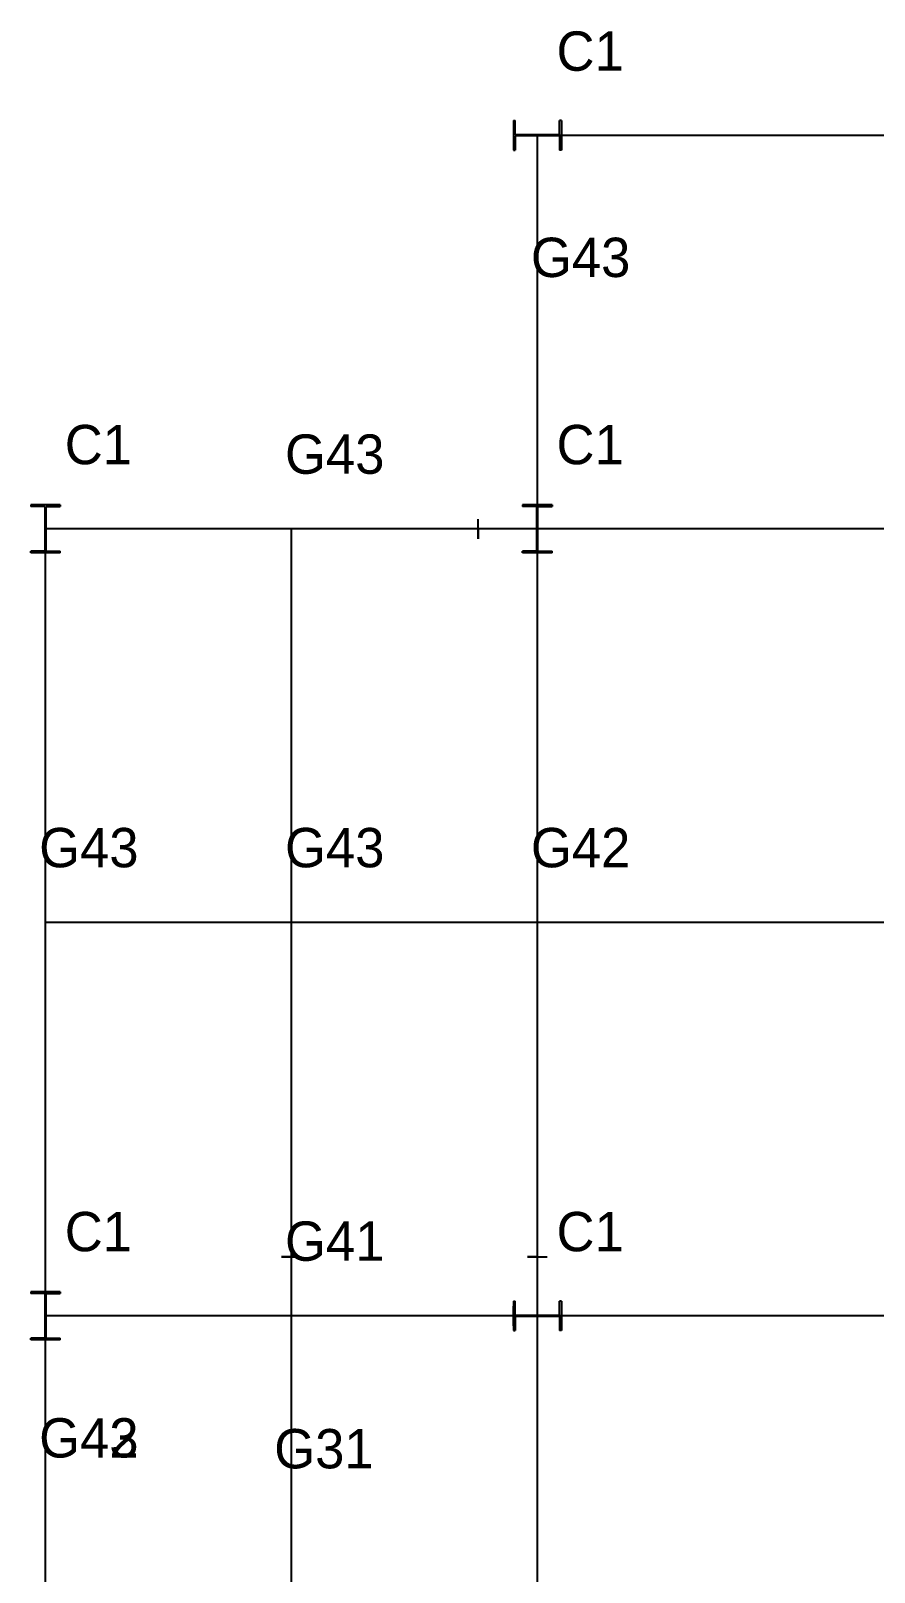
# Model space of a CAD drawing. Extents: x -150 to 68522, y -150 to 33063.
# Drawn here: x -150 to 8425, y 17395 to 33063 of the extents above; entities that cross this region are included whole.
import ezdxf
from ezdxf.enums import TextEntityAlignment as Align

# ---------------------------------------------------------------- set-up
doc = ezdxf.new("R2010")
doc.units = 0
doc.layers.get('0').update_dxf_attribs({"color": 2, "linetype": 'CONTINUOUS'})

msp = doc.modelspace()

# ---------------------------------------------------------------- linework, layer by layer
for p, q in [((5000, 28000), (5000, 32000)), ((12500, 32000), (5000, 32000)), ((5000, 32000), (5000, 32000, 3330)), ((12500, 32000, 3330), (5000, 32000, 3330)), ((5000, 28000, 3330), (5000, 32000, 3330)), ((5000, 32000, 3330), (5000, 32000, 6460)), ((5000, 32000, 6460), (5000, 32000, 9590)), ((12500, 32000, 6460), (5000, 32000, 6460)), ((5000, 28000, 6460), (5000, 32000, 6460)), ((12500, 32000, 9590), (5000, 32000, 9590)), ((5000, 28000, 9590), (5000, 32000, 9590)), ((5000, 28000), (0, 28000)), ((0, 28000), (0, 28000, 3330)), ((0, 24000), (0, 28000)), ((0, 20000, 3330), (0, 28000, 3330)), ((5000, 28000, 3330), (0, 28000, 3330)), ((0, 28000, 3330), (0, 28000, 6460)), ((0, 28000, 6460), (0, 28000, 9590)), ((0, 20000, 6460), (0, 28000, 6460)), ((5000, 28000, 6460), (0, 28000, 6460)), ((0, 20000, 9590), (0, 28000, 9590)), ((5000, 28000, 9590), (0, 28000, 9590)), ((2500, 20000, 3330), (2500, 28000, 3330)), ((2500, 20000, 6460), (2500, 28000, 6460)), ((2500, 20000, 9590), (2500, 28000, 9590)), ((12500, 28000), (5000, 28000)), ((5000, 28000), (5000, 28000, 3330)), ((5000, 24000), (5000, 28000)), ((12500, 28000, 3330), (5000, 28000, 3330)), ((5000, 20000, 3330), (5000, 28000, 3330)), ((5000, 28000, 3330), (5000, 28000, 6460)), ((5000, 28000, 6460), (5000, 28000, 9590)), ((12500, 28000, 6460), (5000, 28000, 6460)), ((5000, 20000, 6460), (5000, 28000, 6460)), ((12500, 28000, 9590), (5000, 28000, 9590)), ((5000, 20000, 9590), (5000, 28000, 9590)), ((0, 20000), (0, 24000)), ((5000, 24000), (0, 24000)), ((5000, 20000), (5000, 24000)), ((12500, 24000), (5000, 24000)), ((0, 16000), (0, 20000)), ((5000, 20000), (0, 20000)), ((0, 20000), (0, 20000, 3330)), ((0, 16000, 3330), (0, 20000, 3330)), ((5000, 20000, 3330), (0, 20000, 3330)), ((0, 20000, 3330), (0, 20000, 6460)), ((0, 20000, 6460), (0, 20000, 9590)), ((0, 16000, 6460), (0, 20000, 6460)), ((5000, 20000, 6460), (0, 20000, 6460)), ((0, 16000, 9590), (0, 20000, 9590)), ((5000, 20000, 9590), (0, 20000, 9590)), ((2500, 16000, 3330), (2500, 20000, 3330)), ((2500, 16000, 6460), (2500, 20000, 6460)), ((2500, 16000, 9590), (2500, 20000, 9590)), ((5000, 16000), (5000, 20000)), ((12500, 20000), (5000, 20000)), ((5000, 20000), (5000, 20000, 3330)), ((12500, 20000, 3330), (5000, 20000, 3330)), ((5000, 12000, 3330), (5000, 20000, 3330)), ((5000, 20000, 3330), (5000, 20000, 6460)), ((5000, 20000, 6460), (5000, 20000, 9590)), ((12500, 20000, 6460), (5000, 20000, 6460)), ((5000, 12000, 6460), (5000, 20000, 6460)), ((12500, 20000, 9590), (5000, 20000, 9590)), ((5000, 12000, 9590), (5000, 20000, 9590))]:
    msp.add_line(p, q)
at = {"layer": 'C1'}
for p, q in [((4756, 32150), (4756, 31850)), ((4756, 32150), (4774, 32150)), ((4756, 32150, 3330), (4756, 31850, 3330)), ((4756, 32150, 3330), (4774, 32150, 3330)), ((4756, 32150, 6460), (4756, 31850, 6460)), ((4756, 32150, 6460), (4774, 32150, 6460)), ((4774, 32005.5), (4774, 32150)), ((4774, 32005.5, 3330), (4774, 32150, 3330)), ((4774, 32005.5, 6460), (4774, 32150, 6460)), ((5226, 32005.5), (5226, 32150)), ((5244, 32150), (5226, 32150)), ((5226, 32005.5, 3330), (5226, 32150, 3330)), ((5244, 32150, 3330), (5226, 32150, 3330)), ((5226, 32005.5, 6460), (5226, 32150, 6460)), ((5244, 32150, 6460), (5226, 32150, 6460)), ((5244, 32150), (5244, 31850)), ((5244, 32150, 3330), (5244, 31850, 3330)), ((5244, 32150, 6460), (5244, 31850, 6460)), ((5226, 32005.5), (4774, 32005.5)), ((4774, 32005.5), (4774, 32005.5)), ((4774, 32005.5), (4774, 32005.5)), ((4774, 32005.5), (4774, 32005.5)), ((5226, 32005.5, 3330), (4774, 32005.5, 3330)), ((4774, 32005.5, 3330), (4774, 32005.5, 3330)), ((4774, 32005.5, 3330), (4774, 32005.5, 3330)), ((4774, 32005.5, 3330), (4774, 32005.5, 3330)), ((5226, 32005.5, 6460), (4774, 32005.5, 6460)), ((4774, 32005.5, 6460), (4774, 32005.5, 6460)), ((4774, 32005.5, 6460), (4774, 32005.5, 6460)), ((4774, 32005.5, 6460), (4774, 32005.5, 6460)), ((5226, 31994.5), (4774, 31994.5)), ((4774, 31994.5), (4774, 31994.5)), ((4774, 31994.5), (4774, 31994.5)), ((4774, 31994.5), (4774, 31994.5)), ((4774, 31994.5), (4774, 31850)), ((5226, 31994.5, 3330), (4774, 31994.5, 3330)), ((4774, 31994.5, 3330), (4774, 31994.5, 3330)), ((4774, 31994.5, 3330), (4774, 31994.5, 3330)), ((4774, 31994.5, 3330), (4774, 31994.5, 3330)), ((4774, 31994.5, 3330), (4774, 31850, 3330)), ((5226, 31994.5, 6460), (4774, 31994.5, 6460)), ((4774, 31994.5, 6460), (4774, 31994.5, 6460)), ((4774, 31994.5, 6460), (4774, 31994.5, 6460)), ((4774, 31994.5, 6460), (4774, 31994.5, 6460)), ((4774, 31994.5, 6460), (4774, 31850, 6460)), ((5226, 32005.5), (5226, 32005.5)), ((5226, 32005.5), (5226, 32005.5)), ((5226, 32005.5), (5226, 32005.5)), ((5226, 32005.5, 3330), (5226, 32005.5, 3330)), ((5226, 32005.5, 3330), (5226, 32005.5, 3330)), ((5226, 32005.5, 3330), (5226, 32005.5, 3330)), ((5226, 32005.5, 6460), (5226, 32005.5, 6460)), ((5226, 32005.5, 6460), (5226, 32005.5, 6460)), ((5226, 32005.5, 6460), (5226, 32005.5, 6460)), ((5226, 31994.5), (5226, 31994.5)), ((5226, 31994.5), (5226, 31994.5)), ((5226, 31994.5), (5226, 31994.5)), ((5226, 31994.5), (5226, 31850)), ((5226, 31994.5, 3330), (5226, 31994.5, 3330)), ((5226, 31994.5, 3330), (5226, 31994.5, 3330)), ((5226, 31994.5, 3330), (5226, 31994.5, 3330)), ((5226, 31994.5, 3330), (5226, 31850, 3330)), ((5226, 31994.5, 6460), (5226, 31994.5, 6460)), ((5226, 31994.5, 6460), (5226, 31994.5, 6460)), ((5226, 31994.5, 6460), (5226, 31994.5, 6460)), ((5226, 31994.5, 6460), (5226, 31850, 6460)), ((4756, 31850), (4774, 31850)), ((4756, 31850, 3330), (4774, 31850, 3330)), ((4756, 31850, 6460), (4774, 31850, 6460)), ((5244, 31850), (5226, 31850)), ((5244, 31850, 3330), (5226, 31850, 3330)), ((5244, 31850, 6460), (5226, 31850, 6460)), ((150, 28244), (-150, 28244)), ((-150, 28244), (-150, 28226)), ((150, 28244, 3330), (-150, 28244, 3330)), ((-150, 28244, 3330), (-150, 28226, 3330)), ((150, 28244, 6460), (-150, 28244, 6460)), ((-150, 28244, 6460), (-150, 28226, 6460)), ((-5.5, 28226), (-150, 28226)), ((-5.5, 28226, 3330), (-150, 28226, 3330)), ((-5.5, 28226, 6460), (-150, 28226, 6460)), ((-5.5, 27774), (-5.5, 28226)), ((-5.5, 28226), (-5.5, 28226)), ((-5.5, 28226), (-5.5, 28226)), ((-5.5, 28226), (-5.5, 28226)), ((-5.5, 27774, 3330), (-5.5, 28226, 3330)), ((-5.5, 28226, 3330), (-5.5, 28226, 3330)), ((-5.5, 28226, 3330), (-5.5, 28226, 3330)), ((-5.5, 28226, 3330), (-5.5, 28226, 3330)), ((-5.5, 27774, 6460), (-5.5, 28226, 6460)), ((-5.5, 28226, 6460), (-5.5, 28226, 6460)), ((-5.5, 28226, 6460), (-5.5, 28226, 6460)), ((-5.5, 28226, 6460), (-5.5, 28226, 6460)), ((5.5, 27774), (5.5, 28226)), ((5.5, 28226), (5.5, 28226)), ((5.5, 28226), (5.5, 28226)), ((5.5, 28226), (5.5, 28226)), ((5.5, 28226), (150, 28226)), ((5.5, 27774, 3330), (5.5, 28226, 3330)), ((5.5, 28226, 3330), (5.5, 28226, 3330)), ((5.5, 28226, 3330), (5.5, 28226, 3330)), ((5.5, 28226, 3330), (5.5, 28226, 3330)), ((5.5, 28226, 3330), (150, 28226, 3330)), ((5.5, 27774, 6460), (5.5, 28226, 6460)), ((5.5, 28226, 6460), (5.5, 28226, 6460)), ((5.5, 28226, 6460), (5.5, 28226, 6460)), ((5.5, 28226, 6460), (5.5, 28226, 6460)), ((5.5, 28226, 6460), (150, 28226, 6460)), ((150, 28244), (150, 28226)), ((150, 28244, 3330), (150, 28226, 3330)), ((150, 28244, 6460), (150, 28226, 6460)), ((5150, 28244), (4850, 28244)), ((4850, 28244), (4850, 28226)), ((5150, 28244, 3330), (4850, 28244, 3330)), ((4850, 28244, 3330), (4850, 28226, 3330)), ((5150, 28244, 6460), (4850, 28244, 6460)), ((4850, 28244, 6460), (4850, 28226, 6460)), ((4994.5, 28226), (4850, 28226)), ((4994.5, 28226, 3330), (4850, 28226, 3330)), ((4994.5, 28226, 6460), (4850, 28226, 6460)), ((4994.5, 27774), (4994.5, 28226)), ((4994.5, 28226), (4994.5, 28226)), ((4994.5, 28226), (4994.5, 28226)), ((4994.5, 28226), (4994.5, 28226)), ((4994.5, 27774, 3330), (4994.5, 28226, 3330)), ((4994.5, 28226, 3330), (4994.5, 28226, 3330)), ((4994.5, 28226, 3330), (4994.5, 28226, 3330)), ((4994.5, 28226, 3330), (4994.5, 28226, 3330)), ((4994.5, 27774, 6460), (4994.5, 28226, 6460)), ((4994.5, 28226, 6460), (4994.5, 28226, 6460)), ((4994.5, 28226, 6460), (4994.5, 28226, 6460)), ((4994.5, 28226, 6460), (4994.5, 28226, 6460)), ((5005.5, 27774), (5005.5, 28226)), ((5005.5, 28226), (5005.5, 28226)), ((5005.5, 28226), (5005.5, 28226)), ((5005.5, 28226), (5005.5, 28226)), ((5005.5, 28226), (5150, 28226)), ((5005.5, 27774, 3330), (5005.5, 28226, 3330)), ((5005.5, 28226, 3330), (5005.5, 28226, 3330)), ((5005.5, 28226, 3330), (5005.5, 28226, 3330)), ((5005.5, 28226, 3330), (5005.5, 28226, 3330)), ((5005.5, 28226, 3330), (5150, 28226, 3330)), ((5005.5, 27774, 6460), (5005.5, 28226, 6460)), ((5005.5, 28226, 6460), (5005.5, 28226, 6460)), ((5005.5, 28226, 6460), (5005.5, 28226, 6460)), ((5005.5, 28226, 6460), (5005.5, 28226, 6460)), ((5005.5, 28226, 6460), (5150, 28226, 6460)), ((5150, 28244), (5150, 28226)), ((5150, 28244, 3330), (5150, 28226, 3330)), ((5150, 28244, 6460), (5150, 28226, 6460)), ((-5.5, 27774), (-150, 27774)), ((-150, 27756), (-150, 27774)), ((-5.5, 27774, 3330), (-150, 27774, 3330)), ((-150, 27756, 3330), (-150, 27774, 3330)), ((-5.5, 27774, 6460), (-150, 27774, 6460)), ((-150, 27756, 6460), (-150, 27774, 6460)), ((150, 27756), (-150, 27756)), ((150, 27756, 3330), (-150, 27756, 3330)), ((150, 27756, 6460), (-150, 27756, 6460)), ((-5.5, 27774), (-5.5, 27774)), ((-5.5, 27774), (-5.5, 27774)), ((-5.5, 27774), (-5.5, 27774)), ((-5.5, 27774, 3330), (-5.5, 27774, 3330)), ((-5.5, 27774, 3330), (-5.5, 27774, 3330)), ((-5.5, 27774, 3330), (-5.5, 27774, 3330)), ((-5.5, 27774, 6460), (-5.5, 27774, 6460)), ((-5.5, 27774, 6460), (-5.5, 27774, 6460)), ((-5.5, 27774, 6460), (-5.5, 27774, 6460)), ((5.5, 27774), (5.5, 27774)), ((5.5, 27774), (5.5, 27774)), ((5.5, 27774), (5.5, 27774)), ((5.5, 27774), (150, 27774)), ((5.5, 27774, 3330), (5.5, 27774, 3330)), ((5.5, 27774, 3330), (5.5, 27774, 3330)), ((5.5, 27774, 3330), (5.5, 27774, 3330)), ((5.5, 27774, 3330), (150, 27774, 3330)), ((5.5, 27774, 6460), (5.5, 27774, 6460)), ((5.5, 27774, 6460), (5.5, 27774, 6460)), ((5.5, 27774, 6460), (5.5, 27774, 6460)), ((5.5, 27774, 6460), (150, 27774, 6460)), ((150, 27756), (150, 27774)), ((150, 27756, 3330), (150, 27774, 3330)), ((150, 27756, 6460), (150, 27774, 6460)), ((4994.5, 27774), (4850, 27774)), ((4850, 27756), (4850, 27774)), ((4994.5, 27774, 3330), (4850, 27774, 3330)), ((4850, 27756, 3330), (4850, 27774, 3330)), ((4994.5, 27774, 6460), (4850, 27774, 6460)), ((4850, 27756, 6460), (4850, 27774, 6460)), ((5150, 27756), (4850, 27756)), ((5150, 27756, 3330), (4850, 27756, 3330)), ((5150, 27756, 6460), (4850, 27756, 6460)), ((4994.5, 27774), (4994.5, 27774)), ((4994.5, 27774), (4994.5, 27774)), ((4994.5, 27774), (4994.5, 27774)), ((4994.5, 27774, 3330), (4994.5, 27774, 3330)), ((4994.5, 27774, 3330), (4994.5, 27774, 3330)), ((4994.5, 27774, 3330), (4994.5, 27774, 3330)), ((4994.5, 27774, 6460), (4994.5, 27774, 6460)), ((4994.5, 27774, 6460), (4994.5, 27774, 6460)), ((4994.5, 27774, 6460), (4994.5, 27774, 6460)), ((5005.5, 27774), (5005.5, 27774)), ((5005.5, 27774), (5005.5, 27774)), ((5005.5, 27774), (5005.5, 27774)), ((5005.5, 27774), (5150, 27774)), ((5005.5, 27774, 3330), (5005.5, 27774, 3330)), ((5005.5, 27774, 3330), (5005.5, 27774, 3330)), ((5005.5, 27774, 3330), (5005.5, 27774, 3330)), ((5005.5, 27774, 3330), (5150, 27774, 3330)), ((5005.5, 27774, 6460), (5005.5, 27774, 6460)), ((5005.5, 27774, 6460), (5005.5, 27774, 6460)), ((5005.5, 27774, 6460), (5005.5, 27774, 6460)), ((5005.5, 27774, 6460), (5150, 27774, 6460)), ((5150, 27756), (5150, 27774)), ((5150, 27756, 3330), (5150, 27774, 3330)), ((5150, 27756, 6460), (5150, 27774, 6460)), ((150, 20244), (-150, 20244)), ((-150, 20244), (-150, 20226)), ((150, 20244, 3330), (-150, 20244, 3330)), ((-150, 20244, 3330), (-150, 20226, 3330)), ((150, 20244, 6460), (-150, 20244, 6460)), ((-150, 20244, 6460), (-150, 20226, 6460)), ((-5.5, 20226), (-150, 20226)), ((-5.5, 20226, 3330), (-150, 20226, 3330)), ((-5.5, 20226, 6460), (-150, 20226, 6460)), ((-5.5, 19774), (-5.5, 20226)), ((-5.5, 20226), (-5.5, 20226)), ((-5.5, 20226), (-5.5, 20226)), ((-5.5, 20226), (-5.5, 20226)), ((-5.5, 19774, 3330), (-5.5, 20226, 3330)), ((-5.5, 20226, 3330), (-5.5, 20226, 3330)), ((-5.5, 20226, 3330), (-5.5, 20226, 3330)), ((-5.5, 20226, 3330), (-5.5, 20226, 3330)), ((-5.5, 19774, 6460), (-5.5, 20226, 6460)), ((-5.5, 20226, 6460), (-5.5, 20226, 6460)), ((-5.5, 20226, 6460), (-5.5, 20226, 6460)), ((-5.5, 20226, 6460), (-5.5, 20226, 6460)), ((5.5, 19774), (5.5, 20226)), ((5.5, 20226), (5.5, 20226)), ((5.5, 20226), (5.5, 20226)), ((5.5, 20226), (5.5, 20226)), ((5.5, 20226), (150, 20226)), ((5.5, 19774, 3330), (5.5, 20226, 3330)), ((5.5, 20226, 3330), (5.5, 20226, 3330)), ((5.5, 20226, 3330), (5.5, 20226, 3330)), ((5.5, 20226, 3330), (5.5, 20226, 3330)), ((5.5, 20226, 3330), (150, 20226, 3330)), ((5.5, 19774, 6460), (5.5, 20226, 6460)), ((5.5, 20226, 6460), (5.5, 20226, 6460)), ((5.5, 20226, 6460), (5.5, 20226, 6460)), ((5.5, 20226, 6460), (5.5, 20226, 6460)), ((5.5, 20226, 6460), (150, 20226, 6460)), ((150, 20244), (150, 20226)), ((150, 20244, 3330), (150, 20226, 3330)), ((150, 20244, 6460), (150, 20226, 6460)), ((4756, 20150), (4756, 19850)), ((4756, 20150), (4774, 20150)), ((4756, 20150, 3330), (4756, 19850, 3330)), ((4756, 20150, 3330), (4774, 20150, 3330)), ((4756, 20150, 6460), (4756, 19850, 6460)), ((4756, 20150, 6460), (4774, 20150, 6460)), ((4774, 20005.5), (4774, 20150)), ((4774, 20005.5, 3330), (4774, 20150, 3330)), ((4774, 20005.5, 6460), (4774, 20150, 6460)), ((5226, 20005.5), (5226, 20150)), ((5244, 20150), (5226, 20150)), ((5226, 20005.5, 3330), (5226, 20150, 3330)), ((5244, 20150, 3330), (5226, 20150, 3330)), ((5226, 20005.5, 6460), (5226, 20150, 6460)), ((5244, 20150, 6460), (5226, 20150, 6460)), ((5244, 20150), (5244, 19850)), ((5244, 20150, 3330), (5244, 19850, 3330)), ((5244, 20150, 6460), (5244, 19850, 6460)), ((5226, 20005.5), (4774, 20005.5)), ((4774, 20005.5), (4774, 20005.5)), ((4774, 20005.5), (4774, 20005.5)), ((4774, 20005.5), (4774, 20005.5)), ((5226, 20005.5, 3330), (4774, 20005.5, 3330)), ((4774, 20005.5, 3330), (4774, 20005.5, 3330)), ((4774, 20005.5, 3330), (4774, 20005.5, 3330)), ((4774, 20005.5, 3330), (4774, 20005.5, 3330)), ((5226, 20005.5, 6460), (4774, 20005.5, 6460)), ((4774, 20005.5, 6460), (4774, 20005.5, 6460)), ((4774, 20005.5, 6460), (4774, 20005.5, 6460)), ((4774, 20005.5, 6460), (4774, 20005.5, 6460)), ((5226, 19994.5), (4774, 19994.5)), ((4774, 19994.5), (4774, 19994.5)), ((4774, 19994.5), (4774, 19994.5)), ((4774, 19994.5), (4774, 19994.5)), ((4774, 19994.5), (4774, 19850)), ((5226, 19994.5, 3330), (4774, 19994.5, 3330)), ((4774, 19994.5, 3330), (4774, 19994.5, 3330)), ((4774, 19994.5, 3330), (4774, 19994.5, 3330)), ((4774, 19994.5, 3330), (4774, 19994.5, 3330)), ((4774, 19994.5, 3330), (4774, 19850, 3330)), ((5226, 19994.5, 6460), (4774, 19994.5, 6460)), ((4774, 19994.5, 6460), (4774, 19994.5, 6460)), ((4774, 19994.5, 6460), (4774, 19994.5, 6460)), ((4774, 19994.5, 6460), (4774, 19994.5, 6460)), ((4774, 19994.5, 6460), (4774, 19850, 6460)), ((5226, 20005.5), (5226, 20005.5)), ((5226, 20005.5), (5226, 20005.5)), ((5226, 20005.5), (5226, 20005.5)), ((5226, 20005.5, 3330), (5226, 20005.5, 3330)), ((5226, 20005.5, 3330), (5226, 20005.5, 3330)), ((5226, 20005.5, 3330), (5226, 20005.5, 3330)), ((5226, 20005.5, 6460), (5226, 20005.5, 6460)), ((5226, 20005.5, 6460), (5226, 20005.5, 6460)), ((5226, 20005.5, 6460), (5226, 20005.5, 6460)), ((5226, 19994.5), (5226, 19994.5)), ((5226, 19994.5), (5226, 19994.5)), ((5226, 19994.5), (5226, 19994.5)), ((5226, 19994.5), (5226, 19850)), ((5226, 19994.5, 3330), (5226, 19994.5, 3330)), ((5226, 19994.5, 3330), (5226, 19994.5, 3330)), ((5226, 19994.5, 3330), (5226, 19994.5, 3330)), ((5226, 19994.5, 3330), (5226, 19850, 3330)), ((5226, 19994.5, 6460), (5226, 19994.5, 6460)), ((5226, 19994.5, 6460), (5226, 19994.5, 6460)), ((5226, 19994.5, 6460), (5226, 19994.5, 6460)), ((5226, 19994.5, 6460), (5226, 19850, 6460)), ((-5.5, 19774), (-150, 19774)), ((-150, 19756), (-150, 19774)), ((-5.5, 19774, 3330), (-150, 19774, 3330)), ((-150, 19756, 3330), (-150, 19774, 3330)), ((-5.5, 19774, 6460), (-150, 19774, 6460)), ((-150, 19756, 6460), (-150, 19774, 6460)), ((150, 19756), (-150, 19756)), ((150, 19756, 3330), (-150, 19756, 3330)), ((150, 19756, 6460), (-150, 19756, 6460)), ((-5.5, 19774), (-5.5, 19774)), ((-5.5, 19774), (-5.5, 19774)), ((-5.5, 19774), (-5.5, 19774)), ((-5.5, 19774, 3330), (-5.5, 19774, 3330)), ((-5.5, 19774, 3330), (-5.5, 19774, 3330)), ((-5.5, 19774, 3330), (-5.5, 19774, 3330)), ((-5.5, 19774, 6460), (-5.5, 19774, 6460)), ((-5.5, 19774, 6460), (-5.5, 19774, 6460)), ((-5.5, 19774, 6460), (-5.5, 19774, 6460)), ((5.5, 19774), (5.5, 19774)), ((5.5, 19774), (5.5, 19774)), ((5.5, 19774), (5.5, 19774)), ((5.5, 19774), (150, 19774)), ((5.5, 19774, 3330), (5.5, 19774, 3330)), ((5.5, 19774, 3330), (5.5, 19774, 3330)), ((5.5, 19774, 3330), (5.5, 19774, 3330)), ((5.5, 19774, 3330), (150, 19774, 3330)), ((5.5, 19774, 6460), (5.5, 19774, 6460)), ((5.5, 19774, 6460), (5.5, 19774, 6460)), ((5.5, 19774, 6460), (5.5, 19774, 6460)), ((5.5, 19774, 6460), (150, 19774, 6460)), ((150, 19756), (150, 19774)), ((150, 19756, 3330), (150, 19774, 3330)), ((150, 19756, 6460), (150, 19774, 6460)), ((4756, 19850), (4774, 19850)), ((4756, 19850, 3330), (4774, 19850, 3330)), ((4756, 19850, 6460), (4774, 19850, 6460)), ((5244, 19850), (5226, 19850)), ((5244, 19850, 3330), (5226, 19850, 3330)), ((5244, 19850, 6460), (5226, 19850, 6460))]:
    msp.add_line(p, q, dxfattribs=at)
at = {"layer": 'G41', "extrusion": (-1, 0, 0)}
for p, q in [((4756, 19900, 3530), (4756, 20100, 3530)), ((4756, 19900, 3130), (4756, 20100, 3130)), ((4756, 20006, 3508), (4756, 20100, 3508)), ((4756, 20100, 3530), (4756, 20100, 3508)), ((4756, 20006, 3152), (4756, 20100, 3152)), ((4756, 20100, 3130), (4756, 20100, 3152)), ((4756, 19900, 6660), (4756, 20100, 6660)), ((4756, 19900, 6260), (4756, 20100, 6260)), ((4756, 20006, 6638), (4756, 20100, 6638)), ((4756, 20100, 6660), (4756, 20100, 6638)), ((4756, 20006, 6282), (4756, 20100, 6282)), ((4756, 20100, 6260), (4756, 20100, 6282)), ((4756, 19900, 9790), (4756, 20100, 9790)), ((4756, 19900, 9390), (4756, 20100, 9390)), ((4756, 20006, 9768), (4756, 20100, 9768)), ((4756, 20100, 9790), (4756, 20100, 9768)), ((4756, 20006, 9412), (4756, 20100, 9412)), ((4756, 20100, 9390), (4756, 20100, 9412)), ((4756, 20006, 3152), (4756, 20006, 3508)), ((4756, 20006, 3152), (4756, 20006, 3152)), ((4756, 20006, 3508), (4756, 20006, 3508)), ((4756, 20006, 3152), (4756, 20006, 3152)), ((4756, 20006, 3508), (4756, 20006, 3508)), ((4756, 20006, 3152), (4756, 20006, 3152)), ((4756, 20006, 3508), (4756, 20006, 3508)), ((4756, 20006, 6282), (4756, 20006, 6638)), ((4756, 20006, 6282), (4756, 20006, 6282)), ((4756, 20006, 6638), (4756, 20006, 6638)), ((4756, 20006, 6282), (4756, 20006, 6282)), ((4756, 20006, 6638), (4756, 20006, 6638)), ((4756, 20006, 6282), (4756, 20006, 6282)), ((4756, 20006, 6638), (4756, 20006, 6638)), ((4756, 20006, 9412), (4756, 20006, 9768)), ((4756, 20006, 9412), (4756, 20006, 9412)), ((4756, 20006, 9768), (4756, 20006, 9768)), ((4756, 20006, 9412), (4756, 20006, 9412)), ((4756, 20006, 9768), (4756, 20006, 9768)), ((4756, 20006, 9412), (4756, 20006, 9412)), ((4756, 20006, 9768), (4756, 20006, 9768)), ((4756, 19994, 3152), (4756, 19994, 3508)), ((4756, 19994, 3508), (4756, 19994, 3508)), ((4756, 19994, 3152), (4756, 19994, 3152)), ((4756, 19994, 3508), (4756, 19994, 3508)), ((4756, 19994, 3152), (4756, 19994, 3152)), ((4756, 19994, 3508), (4756, 19994, 3508)), ((4756, 19994, 3152), (4756, 19994, 3152)), ((4756, 19994, 3508), (4756, 19900, 3508)), ((4756, 19994, 3152), (4756, 19900, 3152)), ((4756, 19994, 6282), (4756, 19994, 6638)), ((4756, 19994, 6638), (4756, 19994, 6638)), ((4756, 19994, 6282), (4756, 19994, 6282)), ((4756, 19994, 6638), (4756, 19994, 6638)), ((4756, 19994, 6282), (4756, 19994, 6282)), ((4756, 19994, 6638), (4756, 19994, 6638)), ((4756, 19994, 6282), (4756, 19994, 6282)), ((4756, 19994, 6638), (4756, 19900, 6638)), ((4756, 19994, 6282), (4756, 19900, 6282)), ((4756, 19994, 9412), (4756, 19994, 9768)), ((4756, 19994, 9768), (4756, 19994, 9768)), ((4756, 19994, 9412), (4756, 19994, 9412)), ((4756, 19994, 9768), (4756, 19994, 9768)), ((4756, 19994, 9412), (4756, 19994, 9412)), ((4756, 19994, 9768), (4756, 19994, 9768)), ((4756, 19994, 9412), (4756, 19994, 9412)), ((4756, 19994, 9768), (4756, 19900, 9768)), ((4756, 19994, 9412), (4756, 19900, 9412)), ((4756, 19900, 3530), (4756, 19900, 3508)), ((4756, 19900, 3130), (4756, 19900, 3152)), ((4756, 19900, 6660), (4756, 19900, 6638)), ((4756, 19900, 6260), (4756, 19900, 6282)), ((4756, 19900, 9790), (4756, 19900, 9768)), ((4756, 19900, 9390), (4756, 19900, 9412))]:
    msp.add_line(p, q, dxfattribs=at)
at = {"layer": 'G42', "extrusion": (0, 1, 0)}
for p, q in [((4900, 20600, 3530), (5100, 20600, 3530)), ((4900, 20600, 3130), (5100, 20600, 3130)), ((4995.5, 20600, 3516), (4900, 20600, 3516)), ((4900, 20600, 3530), (4900, 20600, 3516)), ((4995.5, 20600, 3144), (4900, 20600, 3144)), ((4900, 20600, 3130), (4900, 20600, 3144)), ((4900, 20600, 6660), (5100, 20600, 6660)), ((4900, 20600, 6260), (5100, 20600, 6260)), ((4995.5, 20600, 6646), (4900, 20600, 6646)), ((4900, 20600, 6660), (4900, 20600, 6646)), ((4995.5, 20600, 6274), (4900, 20600, 6274)), ((4900, 20600, 6260), (4900, 20600, 6274)), ((4900, 20600, 9790), (5100, 20600, 9790)), ((4900, 20600, 9390), (5100, 20600, 9390)), ((4995.5, 20600, 9776), (4900, 20600, 9776)), ((4900, 20600, 9790), (4900, 20600, 9776)), ((4995.5, 20600, 9404), (4900, 20600, 9404)), ((4900, 20600, 9390), (4900, 20600, 9404)), ((4995.5, 20600, 3144), (4995.5, 20600, 3516)), ((4995.5, 20600, 3516), (4995.5, 20600, 3516)), ((4995.5, 20600, 3144), (4995.5, 20600, 3144)), ((4995.5, 20600, 3516), (4995.5, 20600, 3516)), ((4995.5, 20600, 3144), (4995.5, 20600, 3144)), ((4995.5, 20600, 3516), (4995.5, 20600, 3516)), ((4995.5, 20600, 3144), (4995.5, 20600, 3144)), ((4995.5, 20600, 6274), (4995.5, 20600, 6646)), ((4995.5, 20600, 6646), (4995.5, 20600, 6646)), ((4995.5, 20600, 6274), (4995.5, 20600, 6274)), ((4995.5, 20600, 6646), (4995.5, 20600, 6646)), ((4995.5, 20600, 6274), (4995.5, 20600, 6274)), ((4995.5, 20600, 6646), (4995.5, 20600, 6646)), ((4995.5, 20600, 6274), (4995.5, 20600, 6274)), ((4995.5, 20600, 9404), (4995.5, 20600, 9776)), ((4995.5, 20600, 9776), (4995.5, 20600, 9776)), ((4995.5, 20600, 9404), (4995.5, 20600, 9404)), ((4995.5, 20600, 9776), (4995.5, 20600, 9776)), ((4995.5, 20600, 9404), (4995.5, 20600, 9404)), ((4995.5, 20600, 9776), (4995.5, 20600, 9776)), ((4995.5, 20600, 9404), (4995.5, 20600, 9404)), ((5004.5, 20600, 3144), (5004.5, 20600, 3516)), ((5004.5, 20600, 3144), (5004.5, 20600, 3144)), ((5004.5, 20600, 3516), (5004.5, 20600, 3516)), ((5004.5, 20600, 3144), (5004.5, 20600, 3144)), ((5004.5, 20600, 3516), (5004.5, 20600, 3516)), ((5004.5, 20600, 3144), (5004.5, 20600, 3144)), ((5004.5, 20600, 3516), (5004.5, 20600, 3516)), ((5004.5, 20600, 3516), (5100, 20600, 3516)), ((5004.5, 20600, 3144), (5100, 20600, 3144)), ((5004.5, 20600, 6274), (5004.5, 20600, 6646)), ((5004.5, 20600, 6274), (5004.5, 20600, 6274)), ((5004.5, 20600, 6646), (5004.5, 20600, 6646)), ((5004.5, 20600, 6274), (5004.5, 20600, 6274)), ((5004.5, 20600, 6646), (5004.5, 20600, 6646)), ((5004.5, 20600, 6274), (5004.5, 20600, 6274)), ((5004.5, 20600, 6646), (5004.5, 20600, 6646)), ((5004.5, 20600, 6646), (5100, 20600, 6646)), ((5004.5, 20600, 6274), (5100, 20600, 6274)), ((5004.5, 20600, 9404), (5004.5, 20600, 9776)), ((5004.5, 20600, 9404), (5004.5, 20600, 9404)), ((5004.5, 20600, 9776), (5004.5, 20600, 9776)), ((5004.5, 20600, 9404), (5004.5, 20600, 9404)), ((5004.5, 20600, 9776), (5004.5, 20600, 9776)), ((5004.5, 20600, 9404), (5004.5, 20600, 9404)), ((5004.5, 20600, 9776), (5004.5, 20600, 9776)), ((5004.5, 20600, 9776), (5100, 20600, 9776)), ((5004.5, 20600, 9404), (5100, 20600, 9404)), ((5100, 20600, 3530), (5100, 20600, 3516)), ((5100, 20600, 3130), (5100, 20600, 3144)), ((5100, 20600, 6660), (5100, 20600, 6646)), ((5100, 20600, 6260), (5100, 20600, 6274)), ((5100, 20600, 9790), (5100, 20600, 9776)), ((5100, 20600, 9390), (5100, 20600, 9404))]:
    msp.add_line(p, q, dxfattribs=at)
at = {"layer": 'G43', "extrusion": (0, 1, 0)}
for p, q in [((4900, 28244, 3530), (5100, 28244, 3530)), ((4900, 28244, 3130), (5100, 28244, 3130)), ((4996, 28244, 3517), (4900, 28244, 3517)), ((4900, 28244, 3530), (4900, 28244, 3517)), ((4996, 28244, 3143), (4900, 28244, 3143)), ((4900, 28244, 3130), (4900, 28244, 3143)), ((4900, 28244, 6660), (5100, 28244, 6660)), ((4900, 28244, 6260), (5100, 28244, 6260)), ((4996, 28244, 6647), (4900, 28244, 6647)), ((4900, 28244, 6660), (4900, 28244, 6647)), ((4996, 28244, 6273), (4900, 28244, 6273)), ((4900, 28244, 6260), (4900, 28244, 6273)), ((4900, 28244, 9790), (5100, 28244, 9790)), ((4900, 28244, 9390), (5100, 28244, 9390)), ((4996, 28244, 9777), (4900, 28244, 9777)), ((4900, 28244, 9790), (4900, 28244, 9777)), ((4996, 28244, 9403), (4900, 28244, 9403)), ((4900, 28244, 9390), (4900, 28244, 9403)), ((4996, 28244, 3143), (4996, 28244, 3517)), ((4996, 28244, 3517), (4996, 28244, 3517)), ((4996, 28244, 3143), (4996, 28244, 3143)), ((4996, 28244, 3517), (4996, 28244, 3517)), ((4996, 28244, 3143), (4996, 28244, 3143)), ((4996, 28244, 3517), (4996, 28244, 3517)), ((4996, 28244, 3143), (4996, 28244, 3143)), ((4996, 28244, 6273), (4996, 28244, 6647)), ((4996, 28244, 6647), (4996, 28244, 6647)), ((4996, 28244, 6273), (4996, 28244, 6273)), ((4996, 28244, 6647), (4996, 28244, 6647)), ((4996, 28244, 6273), (4996, 28244, 6273)), ((4996, 28244, 6647), (4996, 28244, 6647)), ((4996, 28244, 6273), (4996, 28244, 6273)), ((4996, 28244, 9403), (4996, 28244, 9777)), ((4996, 28244, 9777), (4996, 28244, 9777)), ((4996, 28244, 9403), (4996, 28244, 9403)), ((4996, 28244, 9777), (4996, 28244, 9777)), ((4996, 28244, 9403), (4996, 28244, 9403)), ((4996, 28244, 9777), (4996, 28244, 9777)), ((4996, 28244, 9403), (4996, 28244, 9403)), ((5004, 28244, 3143), (5004, 28244, 3517)), ((5004, 28244, 3143), (5004, 28244, 3143)), ((5004, 28244, 3517), (5004, 28244, 3517)), ((5004, 28244, 3143), (5004, 28244, 3143)), ((5004, 28244, 3517), (5004, 28244, 3517)), ((5004, 28244, 3143), (5004, 28244, 3143)), ((5004, 28244, 3517), (5004, 28244, 3517)), ((5004, 28244, 3517), (5100, 28244, 3517)), ((5004, 28244, 3143), (5100, 28244, 3143)), ((5004, 28244, 6273), (5004, 28244, 6647)), ((5004, 28244, 6273), (5004, 28244, 6273)), ((5004, 28244, 6647), (5004, 28244, 6647)), ((5004, 28244, 6273), (5004, 28244, 6273)), ((5004, 28244, 6647), (5004, 28244, 6647)), ((5004, 28244, 6273), (5004, 28244, 6273)), ((5004, 28244, 6647), (5004, 28244, 6647)), ((5004, 28244, 6647), (5100, 28244, 6647)), ((5004, 28244, 6273), (5100, 28244, 6273)), ((5004, 28244, 9403), (5004, 28244, 9777)), ((5004, 28244, 9403), (5004, 28244, 9403)), ((5004, 28244, 9777), (5004, 28244, 9777)), ((5004, 28244, 9403), (5004, 28244, 9403)), ((5004, 28244, 9777), (5004, 28244, 9777)), ((5004, 28244, 9403), (5004, 28244, 9403)), ((5004, 28244, 9777), (5004, 28244, 9777)), ((5004, 28244, 9777), (5100, 28244, 9777)), ((5004, 28244, 9403), (5100, 28244, 9403)), ((5100, 28244, 3530), (5100, 28244, 3517)), ((5100, 28244, 3130), (5100, 28244, 3143)), ((5100, 28244, 6660), (5100, 28244, 6647)), ((5100, 28244, 6260), (5100, 28244, 6273)), ((5100, 28244, 9790), (5100, 28244, 9777)), ((5100, 28244, 9390), (5100, 28244, 9403)), ((2400, 20600, 3530), (2600, 20600, 3530)), ((2400, 20600, 3130), (2600, 20600, 3130)), ((2496, 20600, 3517), (2400, 20600, 3517)), ((2400, 20600, 3530), (2400, 20600, 3517)), ((2496, 20600, 3143), (2400, 20600, 3143)), ((2400, 20600, 3130), (2400, 20600, 3143)), ((2400, 20600, 6660), (2600, 20600, 6660)), ((2400, 20600, 6260), (2600, 20600, 6260)), ((2496, 20600, 6647), (2400, 20600, 6647)), ((2400, 20600, 6660), (2400, 20600, 6647)), ((2496, 20600, 6273), (2400, 20600, 6273)), ((2400, 20600, 6260), (2400, 20600, 6273)), ((2400, 20600, 9790), (2600, 20600, 9790)), ((2400, 20600, 9390), (2600, 20600, 9390)), ((2496, 20600, 9777), (2400, 20600, 9777)), ((2400, 20600, 9790), (2400, 20600, 9777)), ((2496, 20600, 9403), (2400, 20600, 9403)), ((2400, 20600, 9390), (2400, 20600, 9403)), ((2496, 20600, 3143), (2496, 20600, 3517)), ((2496, 20600, 3517), (2496, 20600, 3517)), ((2496, 20600, 3143), (2496, 20600, 3143)), ((2496, 20600, 3517), (2496, 20600, 3517)), ((2496, 20600, 3143), (2496, 20600, 3143)), ((2496, 20600, 3517), (2496, 20600, 3517)), ((2496, 20600, 3143), (2496, 20600, 3143)), ((2496, 20600, 6273), (2496, 20600, 6647)), ((2496, 20600, 6647), (2496, 20600, 6647)), ((2496, 20600, 6273), (2496, 20600, 6273)), ((2496, 20600, 6647), (2496, 20600, 6647)), ((2496, 20600, 6273), (2496, 20600, 6273)), ((2496, 20600, 6647), (2496, 20600, 6647)), ((2496, 20600, 6273), (2496, 20600, 6273)), ((2496, 20600, 9403), (2496, 20600, 9777)), ((2496, 20600, 9777), (2496, 20600, 9777)), ((2496, 20600, 9403), (2496, 20600, 9403)), ((2496, 20600, 9777), (2496, 20600, 9777)), ((2496, 20600, 9403), (2496, 20600, 9403)), ((2496, 20600, 9777), (2496, 20600, 9777)), ((2496, 20600, 9403), (2496, 20600, 9403)), ((2504, 20600, 3143), (2504, 20600, 3517)), ((2504, 20600, 3143), (2504, 20600, 3143)), ((2504, 20600, 3517), (2504, 20600, 3517)), ((2504, 20600, 3143), (2504, 20600, 3143)), ((2504, 20600, 3517), (2504, 20600, 3517)), ((2504, 20600, 3143), (2504, 20600, 3143)), ((2504, 20600, 3517), (2504, 20600, 3517)), ((2504, 20600, 3517), (2600, 20600, 3517)), ((2504, 20600, 3143), (2600, 20600, 3143)), ((2504, 20600, 6273), (2504, 20600, 6647)), ((2504, 20600, 6273), (2504, 20600, 6273)), ((2504, 20600, 6647), (2504, 20600, 6647)), ((2504, 20600, 6273), (2504, 20600, 6273)), ((2504, 20600, 6647), (2504, 20600, 6647)), ((2504, 20600, 6273), (2504, 20600, 6273)), ((2504, 20600, 6647), (2504, 20600, 6647)), ((2504, 20600, 6647), (2600, 20600, 6647)), ((2504, 20600, 6273), (2600, 20600, 6273)), ((2504, 20600, 9403), (2504, 20600, 9777)), ((2504, 20600, 9403), (2504, 20600, 9403)), ((2504, 20600, 9777), (2504, 20600, 9777)), ((2504, 20600, 9403), (2504, 20600, 9403)), ((2504, 20600, 9777), (2504, 20600, 9777)), ((2504, 20600, 9403), (2504, 20600, 9403)), ((2504, 20600, 9777), (2504, 20600, 9777)), ((2504, 20600, 9777), (2600, 20600, 9777)), ((2504, 20600, 9403), (2600, 20600, 9403)), ((2600, 20600, 3530), (2600, 20600, 3517)), ((2600, 20600, 3130), (2600, 20600, 3143)), ((2600, 20600, 6660), (2600, 20600, 6647)), ((2600, 20600, 6260), (2600, 20600, 6273)), ((2600, 20600, 9790), (2600, 20600, 9777)), ((2600, 20600, 9390), (2600, 20600, 9403)), ((-100, 20244, 3530), (100, 20244, 3530)), ((-100, 20244, 3130), (100, 20244, 3130)), ((-4, 20244, 3517), (-100, 20244, 3517)), ((-100, 20244, 3530), (-100, 20244, 3517)), ((-4, 20244, 3143), (-100, 20244, 3143)), ((-100, 20244, 3130), (-100, 20244, 3143)), ((-100, 20244, 6660), (100, 20244, 6660)), ((-100, 20244, 6260), (100, 20244, 6260)), ((-4, 20244, 6647), (-100, 20244, 6647)), ((-100, 20244, 6660), (-100, 20244, 6647)), ((-4, 20244, 6273), (-100, 20244, 6273)), ((-100, 20244, 6260), (-100, 20244, 6273)), ((-100, 20244, 9790), (100, 20244, 9790)), ((-100, 20244, 9390), (100, 20244, 9390)), ((-4, 20244, 9777), (-100, 20244, 9777)), ((-100, 20244, 9790), (-100, 20244, 9777)), ((-4, 20244, 9403), (-100, 20244, 9403)), ((-100, 20244, 9390), (-100, 20244, 9403)), ((-4, 20244, 3143), (-4, 20244, 3517)), ((-4, 20244, 3517), (-4, 20244, 3517)), ((-4, 20244, 3143), (-4, 20244, 3143)), ((-4, 20244, 3517), (-4, 20244, 3517)), ((-4, 20244, 3143), (-4, 20244, 3143)), ((-4, 20244, 3517), (-4, 20244, 3517)), ((-4, 20244, 3143), (-4, 20244, 3143)), ((-4, 20244, 6273), (-4, 20244, 6647)), ((-4, 20244, 6647), (-4, 20244, 6647)), ((-4, 20244, 6273), (-4, 20244, 6273)), ((-4, 20244, 6647), (-4, 20244, 6647)), ((-4, 20244, 6273), (-4, 20244, 6273)), ((-4, 20244, 6647), (-4, 20244, 6647)), ((-4, 20244, 6273), (-4, 20244, 6273)), ((-4, 20244, 9403), (-4, 20244, 9777)), ((-4, 20244, 9777), (-4, 20244, 9777)), ((-4, 20244, 9403), (-4, 20244, 9403)), ((-4, 20244, 9777), (-4, 20244, 9777)), ((-4, 20244, 9403), (-4, 20244, 9403)), ((-4, 20244, 9777), (-4, 20244, 9777)), ((-4, 20244, 9403), (-4, 20244, 9403)), ((4, 20244, 3143), (4, 20244, 3517)), ((4, 20244, 3143), (4, 20244, 3143)), ((4, 20244, 3517), (4, 20244, 3517)), ((4, 20244, 3143), (4, 20244, 3143)), ((4, 20244, 3517), (4, 20244, 3517)), ((4, 20244, 3143), (4, 20244, 3143)), ((4, 20244, 3517), (4, 20244, 3517)), ((4, 20244, 3517), (100, 20244, 3517)), ((4, 20244, 3143), (100, 20244, 3143)), ((4, 20244, 6273), (4, 20244, 6647)), ((4, 20244, 6273), (4, 20244, 6273)), ((4, 20244, 6647), (4, 20244, 6647)), ((4, 20244, 6273), (4, 20244, 6273)), ((4, 20244, 6647), (4, 20244, 6647)), ((4, 20244, 6273), (4, 20244, 6273)), ((4, 20244, 6647), (4, 20244, 6647)), ((4, 20244, 6647), (100, 20244, 6647)), ((4, 20244, 6273), (100, 20244, 6273)), ((4, 20244, 9403), (4, 20244, 9777)), ((4, 20244, 9403), (4, 20244, 9403)), ((4, 20244, 9777), (4, 20244, 9777)), ((4, 20244, 9403), (4, 20244, 9403)), ((4, 20244, 9777), (4, 20244, 9777)), ((4, 20244, 9403), (4, 20244, 9403)), ((4, 20244, 9777), (4, 20244, 9777)), ((4, 20244, 9777), (100, 20244, 9777)), ((4, 20244, 9403), (100, 20244, 9403)), ((100, 20244, 3530), (100, 20244, 3517)), ((100, 20244, 3130), (100, 20244, 3143)), ((100, 20244, 6660), (100, 20244, 6647)), ((100, 20244, 6260), (100, 20244, 6273)), ((100, 20244, 9790), (100, 20244, 9777)), ((100, 20244, 9390), (100, 20244, 9403))]:
    msp.add_line(p, q, dxfattribs=at)
at = {"layer": 'G43', "extrusion": (-1, 0, 0)}
for p, q in [((4400, 27900, 3530), (4400, 28100, 3530)), ((4400, 27900, 3130), (4400, 28100, 3130)), ((4400, 28004, 3517), (4400, 28100, 3517)), ((4400, 28100, 3530), (4400, 28100, 3517)), ((4400, 28004, 3143), (4400, 28100, 3143)), ((4400, 28100, 3130), (4400, 28100, 3143)), ((4400, 27900, 6660), (4400, 28100, 6660)), ((4400, 27900, 6260), (4400, 28100, 6260)), ((4400, 28004, 6647), (4400, 28100, 6647)), ((4400, 28100, 6660), (4400, 28100, 6647)), ((4400, 28004, 6273), (4400, 28100, 6273)), ((4400, 28100, 6260), (4400, 28100, 6273)), ((4400, 27900, 9790), (4400, 28100, 9790)), ((4400, 27900, 9390), (4400, 28100, 9390)), ((4400, 28004, 9777), (4400, 28100, 9777)), ((4400, 28100, 9790), (4400, 28100, 9777)), ((4400, 28004, 9403), (4400, 28100, 9403)), ((4400, 28100, 9390), (4400, 28100, 9403)), ((4400, 28004, 3143), (4400, 28004, 3517)), ((4400, 28004, 3143), (4400, 28004, 3143)), ((4400, 28004, 3517), (4400, 28004, 3517)), ((4400, 28004, 3143), (4400, 28004, 3143)), ((4400, 28004, 3517), (4400, 28004, 3517)), ((4400, 28004, 3143), (4400, 28004, 3143)), ((4400, 28004, 3517), (4400, 28004, 3517)), ((4400, 28004, 6273), (4400, 28004, 6647)), ((4400, 28004, 6273), (4400, 28004, 6273)), ((4400, 28004, 6647), (4400, 28004, 6647)), ((4400, 28004, 6273), (4400, 28004, 6273)), ((4400, 28004, 6647), (4400, 28004, 6647)), ((4400, 28004, 6273), (4400, 28004, 6273)), ((4400, 28004, 6647), (4400, 28004, 6647)), ((4400, 28004, 9403), (4400, 28004, 9777)), ((4400, 28004, 9403), (4400, 28004, 9403)), ((4400, 28004, 9777), (4400, 28004, 9777)), ((4400, 28004, 9403), (4400, 28004, 9403)), ((4400, 28004, 9777), (4400, 28004, 9777)), ((4400, 28004, 9403), (4400, 28004, 9403)), ((4400, 28004, 9777), (4400, 28004, 9777)), ((4400, 27996, 3143), (4400, 27996, 3517)), ((4400, 27996, 3517), (4400, 27996, 3517)), ((4400, 27996, 3143), (4400, 27996, 3143)), ((4400, 27996, 3517), (4400, 27996, 3517)), ((4400, 27996, 3143), (4400, 27996, 3143)), ((4400, 27996, 3517), (4400, 27996, 3517)), ((4400, 27996, 3143), (4400, 27996, 3143)), ((4400, 27996, 3517), (4400, 27900, 3517)), ((4400, 27996, 3143), (4400, 27900, 3143)), ((4400, 27996, 6273), (4400, 27996, 6647)), ((4400, 27996, 6647), (4400, 27996, 6647)), ((4400, 27996, 6273), (4400, 27996, 6273)), ((4400, 27996, 6647), (4400, 27996, 6647)), ((4400, 27996, 6273), (4400, 27996, 6273)), ((4400, 27996, 6647), (4400, 27996, 6647)), ((4400, 27996, 6273), (4400, 27996, 6273)), ((4400, 27996, 6647), (4400, 27900, 6647)), ((4400, 27996, 6273), (4400, 27900, 6273)), ((4400, 27996, 9403), (4400, 27996, 9777)), ((4400, 27996, 9777), (4400, 27996, 9777)), ((4400, 27996, 9403), (4400, 27996, 9403)), ((4400, 27996, 9777), (4400, 27996, 9777)), ((4400, 27996, 9403), (4400, 27996, 9403)), ((4400, 27996, 9777), (4400, 27996, 9777)), ((4400, 27996, 9403), (4400, 27996, 9403)), ((4400, 27996, 9777), (4400, 27900, 9777)), ((4400, 27996, 9403), (4400, 27900, 9403)), ((4400, 27900, 3530), (4400, 27900, 3517)), ((4400, 27900, 3130), (4400, 27900, 3143)), ((4400, 27900, 6660), (4400, 27900, 6647)), ((4400, 27900, 6260), (4400, 27900, 6273)), ((4400, 27900, 9790), (4400, 27900, 9777)), ((4400, 27900, 9390), (4400, 27900, 9403))]:
    msp.add_line(p, q, dxfattribs=at)

# ---------------------------------------------------------------- texts
at = {"layer": 'x', "extrusion": (-1, 0, 0)}
for s, p in [('C1', (-32536.8, 1665, -5536.8)), ('C1', (-32536.8, 4895, -5536.8)), ('C1', (-32536.8, 8025, -5536.8)), ('G43', (-30440, 3330, -5440)), ('G43', (-30440, 6460, -5440)), ('G43', (-30440, 9590, -5440)), ('C1', (-28536.8, 1665, -536.8)), ('C1', (-28536.8, 4895, -536.8)), ('C1', (-28536.8, 8025, -536.8)), ('G43', (-28440, 3330, -2940)), ('G43', (-28440, 6460, -2940)), ('G43', (-28440, 9590, -2940)), ('C1', (-28536.8, 1665, -5536.8)), ('C1', (-28536.8, 4895, -5536.8)), ('C1', (-28536.8, 8025, -5536.8)), ('G43', (-24440, 3330, -440)), ('G43', (-24440, 6460, -440)), ('G43', (-24440, 9590, -440)), ('G43', (-24440, 3330, -2940)), ('G43', (-24440, 6460, -2940)), ('G43', (-24440, 9590, -2940)), ('G42', (-24440, 3330, -5440)), ('G42', (-24440, 6460, -5440)), ('G42', (-24440, 9590, -5440)), ('C1', (-20536.8, 1665, -536.8)), ('C1', (-20536.8, 4895, -536.8)), ('C1', (-20536.8, 8025, -536.8)), ('G41', (-20440, 3330, -2940)), ('G41', (-20440, 6460, -2940)), ('G41', (-20440, 9590, -2940)), ('C1', (-20536.8, 1665, -5536.8)), ('C1', (-20536.8, 4895, -5536.8)), ('C1', (-20536.8, 8025, -5536.8)), ('G42', (-18440, 3330, -440)), ('G42', (-18440, 6460, -440)), ('G43', (-18440, 9590, -440)), ('G31', (-18330, 3330, -2830)), ('G31', (-18330, 6460, -2830)), ('G31', (-18330, 9590, -2830))]:
    msp.add_text(s, height=400, dxfattribs=at).set_placement(p, align=Align.BOTTOM_CENTER)
at = {"layer": 'y', "extrusion": (0, -1, 0)}
for s, p in [('C1', (5536.8, 1665, -32536.8)), ('C1', (5536.8, 4895, -32536.8)), ('C1', (5536.8, 8025, -32536.8)), ('G43', (5440, 3330, -30440)), ('G43', (5440, 6460, -30440)), ('G43', (5440, 9590, -30440)), ('C1', (536.8, 1665, -28536.8)), ('C1', (536.8, 4895, -28536.8)), ('C1', (536.8, 8025, -28536.8)), ('C1', (5536.8, 1665, -28536.8)), ('C1', (5536.8, 4895, -28536.8)), ('C1', (5536.8, 8025, -28536.8)), ('G43', (2940, 3330, -28440)), ('G43', (2940, 6460, -28440)), ('G43', (2940, 9590, -28440)), ('G43', (440, 3330, -24440)), ('G43', (440, 6460, -24440)), ('G43', (440, 9590, -24440)), ('G43', (2940, 3330, -24440)), ('G43', (2940, 6460, -24440)), ('G43', (2940, 9590, -24440)), ('G42', (5440, 3330, -24440)), ('G42', (5440, 6460, -24440)), ('G42', (5440, 9590, -24440)), ('C1', (536.8, 1665, -20536.8)), ('C1', (536.8, 4895, -20536.8)), ('C1', (536.8, 8025, -20536.8)), ('C1', (5536.8, 1665, -20536.8)), ('C1', (5536.8, 4895, -20536.8)), ('C1', (5536.8, 8025, -20536.8)), ('G41', (2940, 3330, -20440)), ('G41', (2940, 6460, -20440)), ('G41', (2940, 9590, -20440)), ('G42', (440, 3330, -18440)), ('G42', (440, 6460, -18440)), ('G43', (440, 9590, -18440)), ('G31', (2830, 3330, -18330)), ('G31', (2830, 6460, -18330)), ('G31', (2830, 9590, -18330))]:
    msp.add_text(s, height=400, dxfattribs=at).set_placement(p, align=Align.BOTTOM_CENTER)
at = {"layer": 'z'}
for s, p in [('C1', (5536.8, 32536.8, 3330)), ('C1', (5536.8, 32536.8, 6460)), ('C1', (5536.8, 32536.8, 9590)), ('G43', (5440, 30440, 3330)), ('G43', (5440, 30440, 6460)), ('G43', (5440, 30440, 9590)), ('C1', (536.8, 28536.8, 3330)), ('C1', (536.8, 28536.8, 6460)), ('C1', (536.8, 28536.8, 9590)), ('C1', (5536.8, 28536.8, 3330)), ('C1', (5536.8, 28536.8, 6460)), ('C1', (5536.8, 28536.8, 9590)), ('G43', (2940, 28440, 3330)), ('G43', (2940, 28440, 6460)), ('G43', (2940, 28440, 9590)), ('G43', (440, 24440, 3330)), ('G43', (440, 24440, 6460)), ('G43', (440, 24440, 9590)), ('G43', (2940, 24440, 3330)), ('G43', (2940, 24440, 6460)), ('G43', (2940, 24440, 9590)), ('G42', (5440, 24440, 3330)), ('G42', (5440, 24440, 6460)), ('G42', (5440, 24440, 9590)), ('C1', (536.8, 20536.8, 3330)), ('C1', (536.8, 20536.8, 6460)), ('C1', (536.8, 20536.8, 9590)), ('C1', (5536.8, 20536.8, 3330)), ('C1', (5536.8, 20536.8, 6460)), ('C1', (5536.8, 20536.8, 9590)), ('G41', (2940, 20440, 3330)), ('G41', (2940, 20440, 6460)), ('G41', (2940, 20440, 9590)), ('G42', (440, 18440, 3330)), ('G42', (440, 18440, 6460)), ('G43', (440, 18440, 9590)), ('G31', (2830, 18330, 3330)), ('G31', (2830, 18330, 6460)), ('G31', (2830, 18330, 9590))]:
    msp.add_text(s, height=400, dxfattribs=at).set_placement(p, align=Align.BOTTOM_CENTER)

doc.saveas('drawing.dxf')
